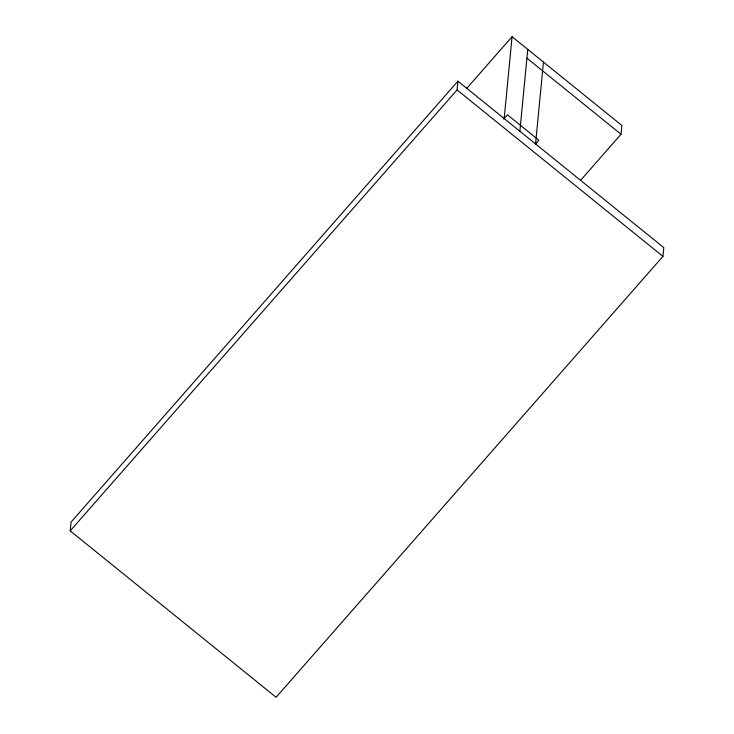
<?xml version="1.0" encoding="UTF-8"?>
<svg xmlns="http://www.w3.org/2000/svg" width="734" height="734" viewBox="0 0 734 734"><rect width="100%" height="100%" fill="white"/><g stroke="black" fill="none" stroke-linecap="round" stroke-linejoin="round"><path stroke-width="1.1" d="M70.216 530.856L71.06 522.085L457.915 81.162L663.784 247.597L662.94 256.368L276.085 697.3L70.216 530.856L457.071 89.933L457.915 81.162M504.185 118.569L512.066 36.7L621.863 125.468L621.019 134.239L580.548 180.371M519.874 131.248L527.755 49.38M535.554 143.928L543.444 62.06M466.732 88.374L512.066 36.7M503.689 119.137L507.46 114.834L538.829 140.203L535.811 143.644M526.911 58.151L621.019 134.239M457.071 89.933L662.94 256.368"/></g></svg>
